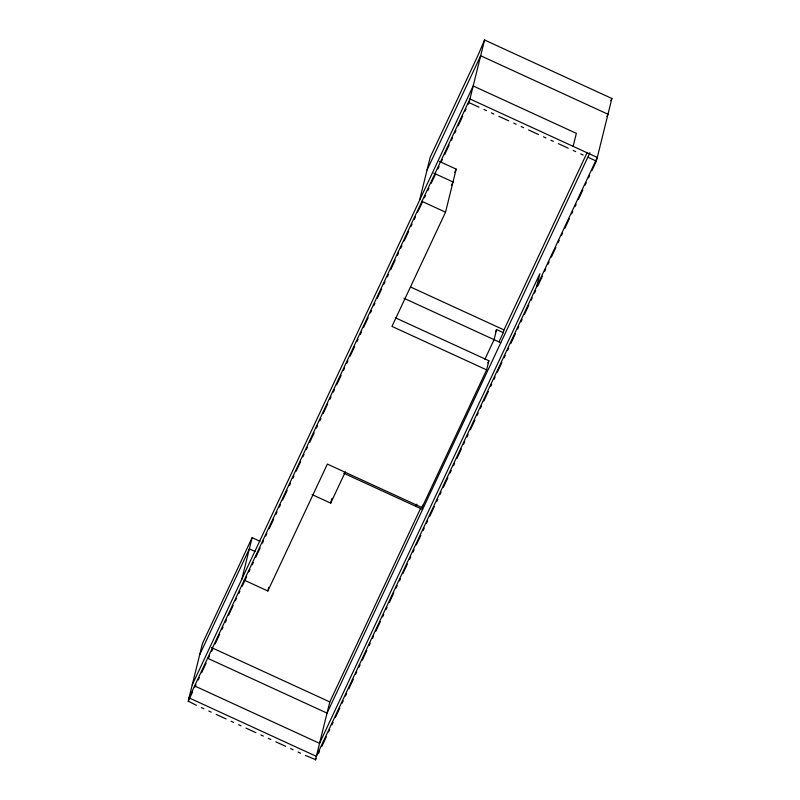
<?xml version="1.0" encoding="UTF-8"?>
<svg xmlns="http://www.w3.org/2000/svg" width="800" height="800" viewBox="0 0 800 800"><rect width="100%" height="100%" fill="white"/><g stroke="black" fill="none" stroke-linecap="round" stroke-linejoin="round"><path stroke-width="1.2" d="M196.39 705.31L188.21 701.15M188.48 700.05L202.49 643.44L252.12 537.65L260.02 541.29M241.87 579.06L252.12 537.65M244.13 580.1L267.84 590.99L268.73 587.36M312.14 494.61L330.7 503.13L331.83 498.55M419.57 200.26L430.22 157.2L477.89 55.59L484.56 40L611.88 98.49L596.74 159.65M468.31 104.22L469.15 102.26M469.42 101.16L484.56 40M267.84 590.99L327.37 464.08L422.02 507.56L486.61 369.88L391.96 326.4L445.54 212.19L456.19 169.13L439.26 161.35M305.52 755.44L315.53 759.63M315.8 758.54L329.81 701.93L420.58 508.44M422.02 507.56L422.62 505.14M486.61 369.88L488.87 360.73L395.35 317.76M499.06 341.66L503.28 332.65L496.58 329.57L494.08 339.67L484.87 359.3M503.28 332.65L503.96 329.91L587.19 152.49M536.66 286.7L539.87 273.7L319.56 743.34L194.5 685.88M573.13 146.35L576.35 133.35L473.19 85.96L192.24 684.85M591.88 170.71L596.47 160.75M199.72 654.63L249.35 548.85L254.99 551.44M427.05 170.04L480.66 55.75L607.98 114.23L606.92 116.5M188.12 701.51L192.62 691.92M194.87 687.12L196 684.72M198.25 679.92L199.37 677.53M201.62 672.73L206.13 663.13M208.38 658.34L209.5 655.94M211.75 651.14L212.88 648.74M215.13 643.94L219.63 634.35M221.88 629.55L223 627.15M225.25 622.35L226.38 619.96M228.63 615.16L233.13 605.56M235.38 600.77L236.51 598.37M238.76 593.57L239.88 591.17M242.13 586.37L246.63 576.78M248.89 571.98L250.01 569.58M252.26 564.78L253.39 562.39M255.64 557.59L260.14 547.99M262.39 543.2L263.51 540.8M265.76 536L266.89 533.6M269.14 528.8L273.64 519.21M275.89 514.41L277.02 512.01M279.27 507.21L280.39 504.82M282.64 500.02L287.14 490.42M289.39 485.63L290.52 483.23M292.77 478.43L293.9 476.03M296.15 471.23L300.65 461.64M302.9 456.84L304.02 454.44M306.27 449.64L307.4 447.25M309.65 442.45L314.15 432.85M316.4 428.06L317.53 425.66M319.78 420.86L320.9 418.46M323.15 413.66L327.65 404.07M329.9 399.27L331.03 396.87M333.28 392.07L334.41 389.68M336.66 384.88L341.16 375.28M343.41 370.49L344.53 368.09M346.78 363.29L347.91 360.89M350.16 356.09L354.66 346.5M356.91 341.7L358.04 339.3M360.29 334.5L361.41 332.11M363.66 327.31L368.16 317.71M370.41 312.92L371.54 310.52M373.79 305.72L374.92 303.32M377.17 298.52L381.67 288.93M383.92 284.13L385.04 281.73M387.29 276.93L388.42 274.54M390.67 269.74L395.17 260.14M397.42 255.35L398.55 252.95M400.8 248.15L401.92 245.75M404.17 240.95L408.67 231.36M410.92 226.56L412.05 224.16M414.3 219.36L415.42 216.97M417.68 212.17L422.18 202.57M424.43 197.78L425.55 195.38M427.8 190.58L428.93 188.18M431.18 183.38L435.68 173.79M437.93 168.99L439.06 166.59M441.31 161.79L442.43 159.4M444.68 154.6L449.18 145M451.43 140.21L452.56 137.81M454.81 133.01L455.93 130.61M458.18 125.81L462.69 116.22M464.94 111.42L466.06 109.02M454.6 172.52L456.19 169.13M451.42 185.36L453.01 181.97L433.82 173.15M330.7 503.13L345.33 471.94M495.53 331.83L496.58 329.57M415.88 506.37L416.93 504.14M487.85 362.91L488.87 360.73M610.89 100.6L611.88 98.49M589.94 152.7L327.04 713.12L207.61 658.26M315.44 760L316.19 758.4M318.44 753.6L319.57 751.2M321.82 746.41L326.32 736.81M328.57 732.01L329.69 729.62M331.94 724.82L333.07 722.42M335.32 717.62L339.82 708.03M342.07 703.23L343.2 700.83M345.45 696.03L346.57 693.63M348.82 688.84L353.32 679.24M355.57 674.44L356.7 672.05M358.95 667.25L360.08 664.85M362.33 660.05L366.83 650.46M369.08 645.66L370.2 643.26M372.45 638.46L373.58 636.06M375.83 631.27L380.33 621.67M382.58 616.87L383.71 614.48M385.96 609.68L387.08 607.28M389.33 602.48L393.83 592.89M396.08 588.09L397.21 585.69M399.46 580.89L400.58 578.49M402.84 573.7L407.34 564.1M409.59 559.3L410.71 556.91M412.96 552.11L414.09 549.71M416.34 544.91L420.84 535.32M423.09 530.52L424.22 528.12M426.47 523.32L427.59 520.92M429.84 516.13L434.34 506.53M436.59 501.73L437.72 499.34M439.97 494.54L441.09 492.14M443.34 487.34L447.85 477.75M450.1 472.95L451.22 470.55M453.47 465.75L454.6 463.35M456.85 458.56L461.35 448.96M463.6 444.16L464.72 441.77M466.98 436.97L468.1 434.57M470.35 429.77L474.85 420.18M477.1 415.38L478.23 412.98M480.48 408.18L481.6 405.78M483.85 400.99L488.36 391.39M490.61 386.59L491.73 384.2M493.98 379.4L495.11 377M497.36 372.2L501.86 362.61M504.11 357.81L505.23 355.41M507.48 350.61L508.61 348.21M510.86 343.42L515.36 333.82M517.61 329.02L518.74 326.63M520.99 321.83L522.11 319.43M524.36 314.63L528.86 305.04M531.12 300.24L532.24 297.84M534.49 293.04L535.62 290.64M537.87 285.85L542.37 276.25M544.62 271.45L545.74 269.06M547.99 264.26L549.12 261.86M551.37 257.06L555.87 247.47M558.12 242.67L559.25 240.27M561.5 235.47L562.62 233.07M564.87 228.28L569.37 218.68M571.63 213.88L572.75 211.49M575 206.69L576.13 204.29M578.38 199.49L582.88 189.9M585.13 185.1L586.25 182.7M588.5 177.9L589.63 175.5M469.06 102.62L478.98 107.18M483.94 109.46L486.42 110.6M491.38 112.88L493.86 114.02M498.83 116.3L508.75 120.85M513.71 123.13L516.19 124.27M521.15 126.55L523.63 127.69M528.59 129.97L538.51 134.53M543.47 136.81L545.95 137.95M550.91 140.22L553.39 141.36M558.35 143.64L568.27 148.2M573.23 150.48L575.71 151.62M580.67 153.9L583.15 155.04M588.11 157.31L596.38 161.11M421.83 201.29L445.54 212.19M410.49 286.97L503.96 329.91M403.94 298.26L500.79 342.75M343.77 473.24L422.59 509.45M211.51 647.58L329.81 701.93M201.35 707.59L203.83 708.73M208.79 711.01L211.27 712.15M216.23 714.43L226.15 718.98M231.11 721.26L233.59 722.4M238.55 724.68L241.03 725.82M245.99 728.1L255.91 732.66M260.87 734.93L263.35 736.07M268.32 738.35L270.8 739.49M275.76 741.77L285.68 746.33M290.64 748.61L293.12 749.75M298.08 752.02L300.56 753.16M469.97 98.96L189.03 697.85L316.35 756.34L597.29 157.45L469.97 98.96"/></g></svg>
